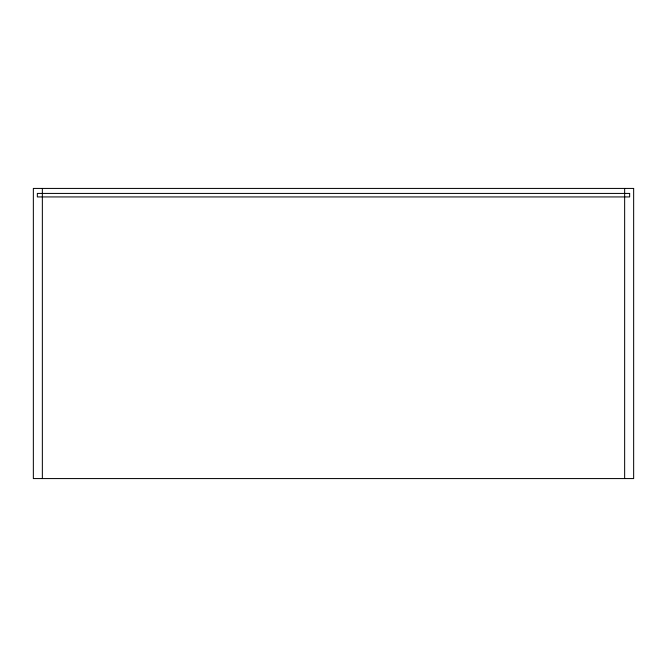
<?xml version="1.0" encoding="UTF-8"?>
<svg xmlns="http://www.w3.org/2000/svg" width="667" height="667" viewBox="0 0 667 667"><rect width="100%" height="100%" fill="white"/><g stroke="black" fill="none" stroke-linecap="round" stroke-linejoin="round"><path stroke-width="1" d="M624.646 188.428L624.646 478.572M42.354 188.428L42.354 478.572M633.65 188.428L33.35 188.428L33.35 478.572L633.65 478.572L633.65 188.428M629.648 193.43L37.352 193.43L37.352 196.932L629.648 196.932L629.648 193.43"/></g></svg>
